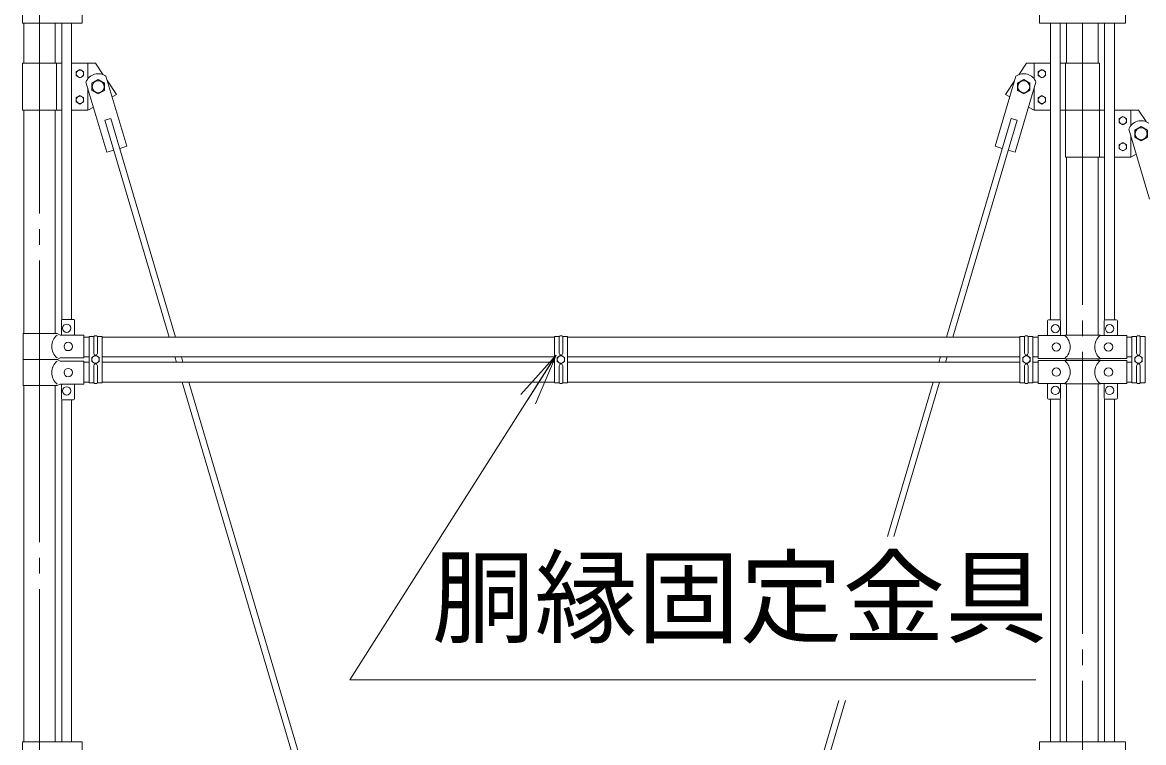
# Model space of a CAD drawing. Units: millimetres, scale not verified. Extents: x -12600 to 12600, y -8910 to 8910.
# Drawn here: x -10395 to -8245, y 21 to 1401 of the extents above; entities that cross this region are included whole.
import ezdxf
from ezdxf.enums import TextEntityAlignment as Align

# ---------------------------------------------------------------- set-up
doc = ezdxf.new("R2010")
doc.units = ezdxf.units.MM
doc.header["$LTSCALE"] = 30
doc.linetypes.add('LONG_CHAIN', pattern=[21, 18, -1, 1, -1])
for name, color, linetype, lineweight in [('0-3_D-STR1', 1, 'Continuous', 9), ('0-6_D-BMK', 2, 'LONG_CHAIN', 9), ('0-7_D-STR3', 3, 'Continuous', 9), ('0-A_0', 7, 'Continuous', 9), ('0-D_D-STR-TXT', 7, 'Continuous', 9)]:
    doc.layers.add(name, color=color, linetype=linetype, lineweight=lineweight)
doc.styles.add('ＭＳ ゴシック', font='')
doc.styles.get('ＭＳ ゴシック').set_extended_font_data('MS Gothic')

# ---------------------------------------------------------------- blocks, each defined once
blk = doc.blocks.new('_Open')
at = {"layer": '0-A_0'}
blk.add_line((-30, 5), (0, 0), dxfattribs=at)
blk.add_lwpolyline([(-30, -5), (0, 0), (-30, 0)], dxfattribs=at)

msp = doc.modelspace()

# ---------------------------------------------------------------- linework, layer by layer
at = {"layer": '0-3_D-STR1'}
for p, q in [((-10392.68, 1322.68), (-10392.68, 1399.5)), ((-10332.18, 1322.68), (-10332.18, 1399.5)), ((-8392.68, 1322.68), (-8392.68, 1399.7)), ((-8332.18, 1322.68), (-8332.18, 1399.7)), ((-10392.68, 805), (-10392.68, 1232.68)), ((-10332.18, 805), (-10332.18, 1232.68)), ((-8392.68, 801.6), (-8392.68, 1142.68)), ((-8332.18, 801.6), (-8332.18, 1142.68)), ((-10277.43, 798.1), (-10267.43, 798.1)), ((-10242.43, 798.1), (-9374.93, 798.1)), ((-9349.93, 798.1), (-8482.43, 798.1)), ((-8457.43, 798.1), (-8447.43, 798.1)), ((-8277.43, 798.1), (-8267.43, 798.1)), ((-10277.43, 760), (-10267.43, 760)), ((-10242.43, 760), (-9374.93, 760)), ((-9349.93, 760), (-8482.43, 760)), ((-8457.43, 760), (-8447.43, 760)), ((-8392.68, 753.4), (-8392.68, 756.6)), ((-8392.68, 753.4), (-8392.68, 756.6)), ((-8332.18, 753.4), (-8332.18, 756.6)), ((-8332.18, 753.4), (-8332.18, 756.6)), ((-8277.43, 760), (-8267.43, 760)), ((-10277.43, 750), (-10267.43, 750)), ((-10242.43, 750), (-9374.93, 750)), ((-9349.93, 750), (-8482.43, 750)), ((-8457.43, 750), (-8447.43, 750)), ((-8277.43, 750), (-8267.43, 750)), ((-10277.43, 711.9), (-10267.43, 711.9)), ((-10242.43, 711.9), (-9374.93, 711.9)), ((-9349.93, 711.9), (-8482.43, 711.9)), ((-8457.43, 711.9), (-8447.43, 711.9)), ((-8277.43, 711.9), (-8267.43, 711.9)), ((-10392.68, 22.5), (-10392.68, 705)), ((-10332.18, 22.5), (-10332.18, 705)), ((-8392.68, 22.3), (-8392.68, 708.4)), ((-8332.18, 22.3), (-8332.18, 708.4))]:
    msp.add_line(p, q, dxfattribs=at)
at = {"layer": '0-6_D-BMK'}
for p, q in [((-10362.43, 3465), (-10362.43, -6160)), ((-8362.43, 1399.7), (-8362.43, -6160))]:
    msp.add_line(p, q, dxfattribs=at)
at = {"layer": '0-7_D-STR3'}
for p, q in [((-10395.23, 1420.5), (-10395.23, 1399.5)), ((-10280.43, 1420.5), (-10280.43, 1399.5)), ((-8444.93, 1420.3), (-8444.93, 1399.7)), ((-8279.93, 1420.3), (-8279.93, 1399.7)), ((-10395.23, 1399.5), (-10280.43, 1399.5)), ((-10319.93, 831.32), (-10319.93, 1399.5)), ((-10300.93, 832), (-10300.93, 1399.5)), ((-8444.93, 1399.7), (-8279.93, 1399.7)), ((-8423.93, 1399.7), (-8423.93, 831.1)), ((-8404.93, 1399.7), (-8404.93, 830.42)), ((-8319.93, 1399.7), (-8319.93, 830.42)), ((-8300.93, 1399.7), (-8300.93, 831.1)), ((-10394.98, 1322.68), (-10394.98, 1232.68)), ((-10319.93, 1322.68), (-10394.98, 1322.68)), ((-10329.88, 1322.68), (-10329.88, 1232.68)), ((-10254.88, 1322.68), (-10300.93, 1322.68)), ((-10269.88, 1322.68), (-10269.88, 1292.68)), ((-10254.88, 1322.68), (-10240.27, 1300.76)), ((-8454.98, 1322.68), (-8454.98, 1292.68)), ((-8329.88, 1322.68), (-8404.93, 1322.68)), ((-8394.98, 1322.68), (-8394.98, 1232.68)), ((-8329.88, 1322.68), (-8329.88, 1232.68)), ((-10234.96, 1297.74), (-10195.21, 1163.51)), ((-8489.9, 1297.74), (-8529.66, 1163.51)), ((-10273.32, 1286.38), (-10233.56, 1152.15)), ((-10269.88, 1274.78), (-10269.88, 1232.68)), ((-8451.55, 1286.38), (-8491.3, 1152.15)), ((-8454.98, 1274.78), (-8454.98, 1232.68)), ((-10319.93, 1232.68), (-10394.98, 1232.68)), ((-10269.88, 1232.68), (-10300.93, 1232.68)), ((-10259.15, 1238.54), (-10269.88, 1232.68)), ((-8465.72, 1238.54), (-8454.98, 1232.68)), ((-8454.98, 1232.68), (-8423.93, 1232.68)), ((-8404.93, 1232.68), (-8329.88, 1232.68)), ((-8394.98, 1232.68), (-8394.98, 1142.68)), ((-8319.93, 1232.68), (-8394.98, 1232.68)), ((-8329.88, 1232.68), (-8329.88, 1142.68)), ((-8254.88, 1232.68), (-8300.93, 1232.68)), ((-8269.88, 1232.68), (-8269.88, 1202.68)), ((-8254.88, 1232.68), (-8240.27, 1210.76)), ((-10225.67, 1217.06), (-10237.18, 1213.65)), ((-10237.18, 1213.65), (-10114.1, 798.1)), ((-10225.67, 1217.06), (-10101.58, 798.1)), ((-8499.19, 1217.06), (-8623.28, 798.1)), ((-8487.69, 1213.65), (-8610.77, 798.1)), ((-8499.19, 1217.06), (-8487.69, 1213.65)), ((-8273.32, 1196.38), (-8233.56, 1062.15)), ((-8269.88, 1184.78), (-8269.88, 1142.68)), ((-10195.21, 1163.51), (-10208.63, 1159.53)), ((-8529.66, 1163.51), (-8516.23, 1159.53)), ((-10220.14, 1156.12), (-10233.56, 1152.15)), ((-8504.73, 1156.12), (-8491.3, 1152.15)), ((-8319.93, 1142.68), (-8394.98, 1142.68)), ((-8269.88, 1142.68), (-8300.93, 1142.68)), ((-8259.15, 1148.54), (-8269.88, 1142.68)), ((-10320.43, 830), (-10320.43, 802)), ((-10318.43, 832), (-10297.43, 832)), ((-10295.43, 830), (-10295.43, 802)), ((-8429.43, 801.1), (-8429.43, 829.1)), ((-8406.43, 831.1), (-8427.43, 831.1)), ((-8404.43, 801.1), (-8404.43, 829.1)), ((-8320.43, 801.1), (-8320.43, 829.1)), ((-8318.43, 831.1), (-8297.43, 831.1)), ((-8295.43, 801.1), (-8295.43, 829.1)), ((-10393.53, 805), (-10328.63, 805)), ((-10393.53, 805), (-10393.53, 755)), ((-10322.63, 802), (-10328.63, 805)), ((-10322.63, 802), (-10277.43, 802)), ((-10277.43, 758), (-10277.43, 802)), ((-10267.43, 799.37), (-10258.43, 799.37)), ((-10258.43, 799.37), (-10258.43, 767)), ((-10251.43, 799.37), (-10251.43, 767)), ((-9365.93, 799.37), (-9365.93, 767)), ((-9349.93, 799.37), (-9358.93, 799.37)), ((-9358.93, 799.37), (-9358.93, 767)), ((-8473.43, 799.37), (-8473.43, 767)), ((-8457.43, 799.37), (-8466.43, 799.37)), ((-8466.43, 799.37), (-8466.43, 767)), ((-8447.43, 801.1), (-8396.23, 801.1)), ((-8447.43, 757.1), (-8447.43, 801.1)), ((-8396.23, 801.6), (-8397.23, 801.1)), ((-8396.23, 801.6), (-8328.63, 801.6)), ((-8328.63, 801.6), (-8327.63, 801.1)), ((-8328.63, 801.1), (-8277.43, 801.1)), ((-8277.43, 757.1), (-8277.43, 801.1)), ((-8267.43, 799.37), (-8258.43, 799.37)), ((-8258.43, 799.37), (-8258.43, 767)), ((-8251.43, 799.37), (-8251.43, 767)), ((-10393.53, 755), (-10328.63, 755)), ((-10393.53, 755), (-10328.63, 755)), ((-10393.53, 705), (-10393.53, 755)), ((-10322.63, 758), (-10328.63, 755)), ((-10322.63, 752), (-10328.63, 755)), ((-10322.63, 758), (-10277.43, 758)), ((-10102.81, 760), (-10099.85, 750)), ((-10090.3, 760), (-10087.34, 750)), ((-8634.57, 760), (-8637.53, 750)), ((-8622.05, 760), (-8625.01, 750)), ((-8447.43, 757.1), (-8396.23, 757.1)), ((-8447.43, 752.9), (-8396.23, 752.9)), ((-8447.43, 752.9), (-8447.43, 708.9)), ((-8396.23, 756.6), (-8397.23, 757.1)), ((-8396.23, 753.4), (-8397.23, 752.9)), ((-8328.63, 757.1), (-8277.43, 757.1)), ((-8328.63, 752.9), (-8277.43, 752.9)), ((-8277.43, 752.9), (-8277.43, 708.9)), ((-10322.63, 752), (-10277.43, 752)), ((-10277.43, 752), (-10277.43, 708)), ((-10258.43, 710.11), (-10258.43, 743)), ((-10251.43, 710.11), (-10251.43, 743)), ((-9365.93, 710.11), (-9365.93, 743)), ((-9358.93, 710.11), (-9358.93, 743)), ((-8473.43, 710.11), (-8473.43, 743)), ((-8466.43, 710.11), (-8466.43, 743)), ((-8258.43, 710.11), (-8258.43, 743)), ((-8251.43, 710.11), (-8251.43, 743)), ((-10088.57, 711.9), (-9237.41, -2161.9)), ((-10076.05, 711.9), (-9224.9, -2161.9)), ((-8648.81, 711.9), (-8736.45, 415.98)), ((-8636.3, 711.9), (-8723.94, 415.98)), ((-10393.53, 705), (-10328.63, 705)), ((-10322.63, 708), (-10328.63, 705)), ((-10322.63, 708), (-10277.43, 708)), ((-10320.43, 680), (-10320.43, 708)), ((-10295.43, 680), (-10295.43, 708)), ((-8447.43, 708.9), (-8396.23, 708.9)), ((-8429.43, 708.9), (-8429.43, 680.9)), ((-8404.43, 708.9), (-8404.43, 680.9)), ((-8396.23, 708.4), (-8397.23, 708.9)), ((-8396.23, 708.4), (-8328.63, 708.4)), ((-8328.63, 708.4), (-8327.63, 708.9)), ((-8328.63, 708.9), (-8277.43, 708.9)), ((-8320.43, 708.9), (-8320.43, 680.9)), ((-8295.43, 708.9), (-8295.43, 680.9)), ((-10319.93, 22.3), (-10319.93, 678.68)), ((-10318.43, 678), (-10297.43, 678)), ((-10300.93, 22.3), (-10300.93, 678)), ((-8406.43, 678.9), (-8427.43, 678.9)), ((-8423.93, 678.9), (-8423.93, 22.3)), ((-8404.93, 679.58), (-8404.93, 22.3)), ((-8319.93, 679.58), (-8319.93, 22.3)), ((-8318.43, 678.9), (-8297.43, 678.9)), ((-8300.93, 678.9), (-8300.93, 22.3)), ((-8829.44, 102.03), (-9499.97, -2161.9)), ((-8816.93, 102.03), (-9487.45, -2161.9)), ((-10395.23, 22.5), (-10395.23, 1.5)), ((-10395.23, 22.5), (-10280.43, 22.5)), ((-10280.43, 22.5), (-10280.43, 1.5)), ((-8444.93, 22.3), (-8279.93, 22.3)), ((-8444.93, 22.3), (-8444.93, 1.7)), ((-8279.93, 22.3), (-8279.93, 1.7))]:
    msp.add_line(p, q, dxfattribs=at)
for points in [[(-8423.93, 1322.68), (-8469.98, 1322.68), (-8484.6, 1300.76)], [(-10232.33, 1288.86), (-10214.88, 1262.68), (-10223.23, 1258.13)], [(-8492.53, 1288.86), (-8509.98, 1262.68), (-8501.63, 1258.13)], [(-10258.43, 710.11), (-10267.43, 710.11), (-10267.43, 799.37)], [(-10251.43, 799.37), (-10242.43, 799.37), (-10242.43, 710.11), (-10251.43, 710.11)], [(-9365.93, 799.37), (-9374.93, 799.37), (-9374.93, 710.11), (-9365.93, 710.11)], [(-9358.93, 710.11), (-9349.93, 710.11), (-9349.93, 799.37)], [(-8473.43, 799.37), (-8482.43, 799.37), (-8482.43, 710.11), (-8473.43, 710.11)], [(-8466.43, 710.11), (-8457.43, 710.11), (-8457.43, 799.37)], [(-8258.43, 710.11), (-8267.43, 710.11), (-8267.43, 799.37)], [(-8251.43, 799.37), (-8242.43, 799.37), (-8242.43, 710.11), (-8251.43, 710.11)], [(-8396.23, 756.6), (-8328.63, 756.6), (-8327.63, 757.1)], [(-8396.23, 753.4), (-8328.63, 753.4), (-8327.63, 752.9)]]:
    msp.add_lwpolyline(points, dxfattribs=at)
for points in [[(-10284.88, 1310.78), (-10291.9, 1306.73), (-10291.9, 1298.63), (-10284.88, 1294.58), (-10277.87, 1298.63), (-10277.87, 1306.73)], [(-10249.88, 1291.54), (-10261.88, 1284.61), (-10261.88, 1270.75), (-10249.88, 1263.82), (-10237.88, 1270.75), (-10237.88, 1284.61)], [(-8474.98, 1291.54), (-8462.98, 1284.61), (-8462.98, 1270.75), (-8474.98, 1263.82), (-8486.98, 1270.75), (-8486.98, 1284.61)], [(-8439.98, 1310.78), (-8432.97, 1306.73), (-8432.97, 1298.63), (-8439.98, 1294.58), (-8447, 1298.63), (-8447, 1306.73)], [(-10284.88, 1244.58), (-10291.9, 1248.63), (-10291.9, 1256.73), (-10284.88, 1260.78), (-10277.87, 1256.73), (-10277.87, 1248.63)], [(-8439.98, 1244.58), (-8432.97, 1248.63), (-8432.97, 1256.73), (-8439.98, 1260.78), (-8447, 1256.73), (-8447, 1248.63)], [(-8284.88, 1220.78), (-8291.9, 1216.73), (-8291.9, 1208.63), (-8284.88, 1204.58), (-8277.87, 1208.63), (-8277.87, 1216.73)], [(-8249.88, 1201.54), (-8261.88, 1194.61), (-8261.88, 1180.75), (-8249.88, 1173.82), (-8237.88, 1180.75), (-8237.88, 1194.61)], [(-8284.88, 1154.58), (-8291.9, 1158.63), (-8291.9, 1166.73), (-8284.88, 1170.78), (-8277.87, 1166.73), (-8277.87, 1158.63)], [(-10254.93, 746.9), (-10261.95, 750.95), (-10261.95, 759.05), (-10254.93, 763.1), (-10247.92, 759.05), (-10247.92, 750.95)], [(-9362.43, 746.9), (-9355.42, 750.95), (-9355.42, 759.05), (-9362.43, 763.1), (-9369.45, 759.05), (-9369.45, 750.95)], [(-8469.93, 746.9), (-8462.92, 750.95), (-8462.92, 759.05), (-8469.93, 763.1), (-8476.95, 759.05), (-8476.95, 750.95)], [(-8254.93, 746.9), (-8261.95, 750.95), (-8261.95, 759.05), (-8254.93, 763.1), (-8247.92, 759.05), (-8247.92, 750.95)]]:
    msp.add_lwpolyline(points, close=True, dxfattribs=at)
for centre, radius in [((-10284.88, 1302.68), 7.03), ((-8439.98, 1302.68), 7.03), ((-10249.88, 1277.68), 11.5), ((-8474.98, 1277.68), 11.5), ((-10284.88, 1252.68), 7.03), ((-8439.98, 1252.68), 7.03), ((-8284.88, 1212.68), 7.03), ((-8249.88, 1187.68), 11.5), ((-8284.88, 1162.68), 7.03), ((-10310.43, 815), 8), ((-8414.43, 814.1), 8), ((-8310.43, 814.1), 8), ((-10307.43, 780), 8), ((-8412.43, 779.1), 8), ((-8312.43, 779.1), 8), ((-10254.93, 755), 7.03), ((-9362.43, 755), 7.03), ((-8469.93, 755), 7.03), ((-8254.93, 755), 7.03), ((-10307.43, 730), 8), ((-8412.43, 730.9), 8), ((-8312.43, 730.9), 8), ((-10310.43, 695), 8), ((-8414.43, 695.9), 8), ((-8310.43, 695.9), 8)]:
    msp.add_circle(centre, radius, dxfattribs=at)
for centre, radius, start, end in [((-10249.88, 1277.68), 25, 53.36802, 159.62823), ((-8474.98, 1277.68), 25, 20.37177, 126.63198), ((-8249.88, 1187.68), 25, 53.36802, 159.62823), ((-10318.43, 830), 2, 90, 180), ((-10297.43, 830), 2, 0, 90), ((-8427.43, 829.1), 2, 90, 180), ((-8406.43, 829.1), 2, 0, 90), ((-8318.43, 829.1), 2, 90, 180), ((-8297.43, 829.1), 2, 0, 90), ((-10310.05, 780), 28.8, 130.19176, 229.80824), ((-10254.93, 793.74), 6.62, 58.10921, 121.89079), ((-9362.43, 793.74), 6.62, 58.10921, 121.89079), ((-8469.93, 793.74), 6.62, 58.10921, 121.89079), ((-8414.82, 779.1), 28.8, 310.19176, 49.80824), ((-8310.05, 779.1), 28.8, 130.19176, 229.80824), ((-8254.93, 793.74), 6.62, 58.10921, 121.89079), ((-10254.93, 767), 3.5, 180, 0), ((-9362.43, 767), 3.5, 180, 0), ((-8469.93, 767), 3.5, 180, 0), ((-8414.82, 730.9), 28.8, 310.19176, 49.80824), ((-8310.05, 730.9), 28.8, 130.19176, 229.80824), ((-8254.93, 767), 3.5, 180, 0), ((-10310.05, 730), 28.8, 130.19176, 229.80824), ((-10254.93, 743), 3.5, 0, 180), ((-9362.43, 743), 3.5, 0, 180), ((-8469.93, 743), 3.5, 0, 180), ((-8254.93, 743), 3.5, 0, 180), ((-10254.93, 715.74), 6.62, 238.10921, 301.89079), ((-9362.43, 715.74), 6.62, 238.10921, 301.89079), ((-8469.93, 715.74), 6.62, 238.10921, 301.89079), ((-8254.93, 715.74), 6.62, 238.10921, 301.89079), ((-10318.43, 680), 2, 180, 270), ((-10297.43, 680), 2, 270, 0), ((-8427.43, 680.9), 2, 180, 270), ((-8406.43, 680.9), 2, 270, 0), ((-8318.43, 680.9), 2, 180, 270), ((-8297.43, 680.9), 2, 270, 0)]:
    msp.add_arc(centre, radius, start, end, dxfattribs=at)
at = {"layer": '0-D_D-STR-TXT'}
msp.add_lwpolyline([(-8451.83, 141.38), (-9767.29, 141.38), (-9372.99, 761.96)], dxfattribs=at)

# ---------------------------------------------------------------- block references
at = {"layer": '0-D_D-STR-TXT', "xscale": 3.333333, "yscale": 3.333333, "rotation": 57.56911}
msp.add_blockref('_Open', (-9371.91, 763.65), dxfattribs=at)

# ---------------------------------------------------------------- texts
at = {"layer": '0-D_D-STR-TXT', "style": 'ＭＳ ゴシック'}
msp.add_text('胴縁固定金具', height=144.3, dxfattribs=at).set_placement((-9609.95, 184.08), align=Align.BOTTOM_LEFT)

doc.saveas('drawing.dxf')
